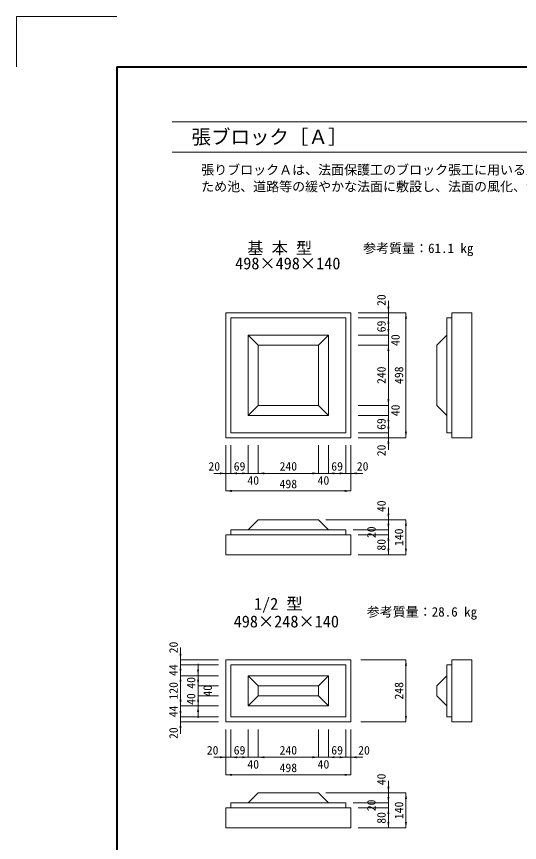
# Model space of a CAD drawing. Units: millimetres at full size, sheet at 1:20. Extents: x 0 to 4200, y 0 to 5940.
# Drawn here: x 0 to 2005, y 2648 to 5940 of the extents above; entities that cross this region are included whole.
import ezdxf
from ezdxf.enums import TextEntityAlignment as Align

# ---------------------------------------------------------------- set-up
doc = ezdxf.new("R2010")
doc.units = ezdxf.units.MM
doc.header["$LTSCALE"] = 20
for name, color, linetype, lineweight in [('Defpoints_3', 7, 'Continuous', 13), ('図枠', 7, 'Continuous', 5), ('寸法線', 7, 'Continuous', 13), ('本体', 7, 'Continuous', 13)]:
    doc.layers.add(name, color=color, linetype=linetype, lineweight=lineweight)
doc.layers.add('文字', color=7, linetype='Continuous')
doc.styles.add('ＭＳ ゴシック', font='')
doc.styles.get('ＭＳ ゴシック').set_extended_font_data('MS Gothic')

# ---------------------------------------------------------------- blocks, each defined once
blk = doc.blocks.new('filled_arrow')
at = {"color": 0, "linetype": 'Continuous', "lineweight": -2}
blk.add_solid([(7.5, 1.25), (0, 0), (7.5, -1.25)], dxfattribs=at)

msp = doc.modelspace()

# ---------------------------------------------------------------- linework, layer by layer
at = {"layer": 'Defpoints_3'}
for p, q in [((0, 5940), (0, 5740)), ((400, 5940), (0, 5940))]:
    msp.add_line(p, q, dxfattribs=at)
at = {"layer": '図枠', "lineweight": 40}
for q in [(4000, 5740), (400, 200)]:
    msp.add_line((400, 5740), q, dxfattribs=at)
at = {"layer": '図枠', "lineweight": 13}
for p, q in [((620, 5520), (3420, 5520)), ((620, 5400), (3420, 5400))]:
    msp.add_line(p, q, dxfattribs=at)
at = {"layer": '寸法線'}
for p, q in [((1482.67, 4691.21), (1482.67, 4807.21)), ((1362.78, 4759.21), (1482.67, 4759.21)), ((1362.78, 4759.21), (1552.67, 4759.21)), ((1552.67, 4261.21), (1552.67, 4759.21)), ((1362.78, 4739.21), (1482.67, 4739.21)), ((1362.78, 4739.21), (1482.67, 4739.21)), ((1482.67, 4670.21), (1482.67, 4739.21)), ((1482.67, 4582.21), (1482.67, 4718.21)), ((1362.78, 4670.21), (1482.67, 4670.21)), ((1362.78, 4670.21), (1482.67, 4670.21)), ((1362.78, 4630.21), (1482.67, 4630.21)), ((1362.78, 4630.21), (1482.67, 4630.21)), ((1482.67, 4390.21), (1482.67, 4630.21)), ((1482.67, 4302.21), (1482.67, 4438.21)), ((1362.78, 4390.21), (1482.67, 4390.21)), ((1362.78, 4390.21), (1482.67, 4390.21)), ((1362.78, 4350.21), (1482.67, 4350.21)), ((1362.78, 4350.21), (1482.67, 4350.21)), ((1482.67, 4281.21), (1482.67, 4350.21)), ((1482.67, 4213.21), (1482.67, 4329.21)), ((1362.78, 4281.21), (1482.67, 4281.21)), ((1362.78, 4281.21), (1482.67, 4281.21)), ((1362.78, 4261.21), (1482.67, 4261.21)), ((1362.78, 4261.21), (1552.67, 4261.21)), ((834.78, 4231.21), (834.78, 4049.12)), ((834.78, 4231.21), (834.78, 4119.12)), ((854.78, 4231.21), (854.78, 4119.12)), ((854.78, 4231.21), (854.78, 4119.12)), ((923.78, 4231.21), (923.78, 4119.12)), ((923.78, 4231.21), (923.78, 4119.12)), ((963.78, 4231.21), (963.78, 4119.12)), ((963.78, 4231.21), (963.78, 4119.12)), ((1203.78, 4231.21), (1203.78, 4119.12)), ((1203.78, 4231.21), (1203.78, 4119.12)), ((1243.78, 4231.21), (1243.78, 4119.12)), ((1243.78, 4231.21), (1243.78, 4119.12)), ((1312.78, 4231.21), (1312.78, 4119.12)), ((1312.78, 4231.21), (1312.78, 4119.12)), ((1332.78, 4231.21), (1332.78, 4119.12)), ((1332.78, 4231.21), (1332.78, 4049.12)), ((786.78, 4119.12), (902.78, 4119.12)), ((854.78, 4119.12), (923.78, 4119.12)), ((875.78, 4119.12), (1011.78, 4119.12)), ((963.78, 4119.12), (1203.78, 4119.12)), ((1155.78, 4119.12), (1291.78, 4119.12)), ((1243.78, 4119.12), (1312.78, 4119.12)), ((1264.78, 4119.12), (1380.78, 4119.12)), ((834.78, 4049.12), (1332.78, 4049.12)), ((1482.67, 3894.5), (1482.67, 3982.5)), ((1233.78, 3934.5), (1482.67, 3934.5)), ((1233.78, 3934.5), (1552.67, 3934.5)), ((1482.67, 3826.5), (1482.67, 3942.5)), ((1552.67, 3794.5), (1552.67, 3934.5)), ((1342.78, 3894.5), (1482.67, 3894.5)), ((1342.78, 3894.5), (1482.67, 3894.5)), ((1362.78, 3874.5), (1482.67, 3874.5)), ((1362.78, 3874.5), (1482.67, 3874.5)), ((1482.67, 3794.5), (1482.67, 3874.5)), ((1362.78, 3794.5), (1482.67, 3794.5)), ((1362.78, 3794.5), (1552.67, 3794.5)), ((653.85, 3424.5), (653.85, 3308.5)), ((804.78, 3376.5), (653.85, 3376.5)), ((723.85, 3360.5), (723.85, 3272.5)), ((1372.78, 3376.5), (1552.67, 3376.5)), ((1552.67, 3376.5), (1552.67, 3128.5)), ((804.78, 3356.5), (653.85, 3356.5)), ((653.85, 3356.5), (653.85, 3264.5)), ((804.78, 3356.5), (653.85, 3356.5)), ((804.78, 3312.5), (653.85, 3312.5)), ((653.85, 3312.5), (653.85, 3192.5)), ((804.78, 3312.5), (653.85, 3312.5)), ((723.85, 3320.5), (723.85, 3184.5)), ((804.78, 3312.5), (738.85, 3312.5)), ((804.78, 3272.5), (723.85, 3272.5)), ((804.78, 3272.5), (794.85, 3272.5)), ((653.85, 3240.5), (653.85, 3148.5)), ((723.85, 3232.5), (723.85, 3144.5)), ((804.78, 3232.5), (723.85, 3232.5)), ((804.78, 3232.5), (794.85, 3232.5)), ((653.85, 3196.5), (653.85, 3080.5)), ((804.78, 3192.5), (653.85, 3192.5)), ((804.78, 3192.5), (653.85, 3192.5)), ((804.78, 3192.5), (738.85, 3192.5)), ((804.78, 3148.5), (653.85, 3148.5)), ((804.78, 3148.5), (653.85, 3148.5)), ((804.78, 3128.5), (653.85, 3128.5)), ((1372.78, 3128.5), (1552.67, 3128.5)), ((834.78, 3098.5), (834.78, 2987.53)), ((834.78, 3098.5), (834.78, 2917.53)), ((854.78, 3098.5), (854.78, 2987.53)), ((854.78, 3098.5), (854.78, 2987.53)), ((923.78, 3098.5), (923.78, 2987.53)), ((923.78, 3098.5), (923.78, 2987.53)), ((963.78, 3098.5), (963.78, 2987.53)), ((963.78, 3098.5), (963.78, 2987.53)), ((1203.78, 3098.5), (1203.78, 2987.53)), ((1203.78, 3098.5), (1203.78, 2987.53)), ((1243.78, 3098.5), (1243.78, 2987.53)), ((1243.78, 3098.5), (1243.78, 2987.53)), ((1312.78, 3098.5), (1312.78, 2987.53)), ((1312.78, 3098.5), (1312.78, 2987.53)), ((1332.78, 3098.5), (1332.78, 2987.53)), ((1332.78, 3098.5), (1332.78, 2917.53)), ((786.78, 2987.53), (902.78, 2987.53)), ((854.78, 2987.53), (923.78, 2987.53)), ((875.78, 2987.53), (1011.78, 2987.53)), ((963.78, 2987.53), (1203.78, 2987.53)), ((1155.78, 2987.53), (1291.78, 2987.53)), ((1243.78, 2987.53), (1312.78, 2987.53)), ((1264.78, 2987.53), (1380.78, 2987.53)), ((834.78, 2917.53), (1332.78, 2917.53)), ((1482.67, 2805.81), (1482.67, 2893.81)), ((1233.78, 2845.81), (1482.67, 2845.81)), ((1233.78, 2845.81), (1552.67, 2845.81)), ((1482.67, 2737.81), (1482.67, 2853.81)), ((1552.67, 2705.81), (1552.67, 2845.81)), ((1342.78, 2805.81), (1482.67, 2805.81)), ((1342.78, 2805.81), (1482.67, 2805.81)), ((1362.78, 2785.81), (1482.67, 2785.81)), ((1362.78, 2785.81), (1482.67, 2785.81)), ((1482.67, 2705.81), (1482.67, 2785.81)), ((1362.78, 2705.81), (1482.67, 2705.81)), ((1362.78, 2705.81), (1552.67, 2705.81))]:
    msp.add_line(p, q, dxfattribs=at)
at = {"layer": '本体'}
for p, q in [((834.78, 4759.21), (1332.78, 4759.21)), ((834.78, 4261.21), (834.78, 4759.21)), ((1332.78, 4759.21), (1332.78, 4261.21)), ((1735.76, 4261.21), (1735.76, 4759.21)), ((1815.76, 4759.21), (1735.76, 4759.21)), ((1815.76, 4261.21), (1815.76, 4759.21)), ((854.78, 4739.21), (1312.78, 4739.21)), ((854.78, 4281.21), (854.78, 4739.21)), ((1312.78, 4739.21), (1312.78, 4281.21)), ((1715.76, 4281.21), (1715.76, 4739.21)), ((1735.76, 4739.21), (1715.76, 4739.21)), ((923.78, 4670.21), (1243.78, 4670.21)), ((923.78, 4350.21), (923.78, 4670.21)), ((963.78, 4630.21), (923.78, 4670.21)), ((1203.78, 4630.21), (1243.78, 4670.21)), ((1243.78, 4670.21), (1243.78, 4350.21)), ((1715.76, 4670.21), (1675.76, 4630.21)), ((963.78, 4630.21), (1203.78, 4630.21)), ((963.78, 4390.21), (963.78, 4630.21)), ((1203.78, 4630.21), (1203.78, 4390.21)), ((1675.76, 4630.21), (1675.76, 4390.21)), ((963.78, 4390.21), (923.78, 4350.21)), ((1203.78, 4390.21), (963.78, 4390.21)), ((1203.78, 4390.21), (1243.78, 4350.21)), ((1715.76, 4350.21), (1675.76, 4390.21)), ((1243.78, 4350.21), (923.78, 4350.21)), ((1312.78, 4281.21), (854.78, 4281.21)), ((1715.76, 4281.21), (1735.76, 4281.21)), ((1332.78, 4261.21), (834.78, 4261.21)), ((1735.76, 4261.21), (1815.76, 4261.21)), ((923.78, 3894.5), (963.78, 3934.5)), ((1203.78, 3934.5), (963.78, 3934.5)), ((1243.78, 3894.5), (1203.78, 3934.5)), ((854.78, 3894.5), (854.78, 3874.5)), ((854.78, 3894.5), (1312.78, 3894.5)), ((1312.78, 3874.5), (1312.78, 3894.5)), ((834.78, 3874.5), (834.78, 3794.5)), ((834.78, 3874.5), (1332.78, 3874.5)), ((1332.78, 3794.5), (1332.78, 3874.5)), ((834.78, 3794.5), (1332.78, 3794.5)), ((834.78, 3128.5), (834.78, 3376.5)), ((834.78, 3376.5), (1332.78, 3376.5)), ((1332.78, 3376.5), (1332.78, 3128.5)), ((1735.3, 3128.5), (1735.3, 3376.5)), ((1815.3, 3376.5), (1735.3, 3376.5)), ((1815.3, 3128.5), (1815.3, 3376.5)), ((854.78, 3148.5), (854.78, 3356.5)), ((854.78, 3356.5), (1312.78, 3356.5)), ((1312.78, 3356.5), (1312.78, 3148.5)), ((1715.3, 3148.5), (1715.3, 3356.5)), ((1735.3, 3356.5), (1715.3, 3356.5)), ((923.78, 3192.5), (923.78, 3312.5)), ((923.78, 3312.5), (1243.78, 3312.5)), ((963.78, 3272.5), (923.78, 3312.5)), ((1203.78, 3272.5), (1243.78, 3312.5)), ((1243.78, 3312.5), (1243.78, 3192.5)), ((1715.3, 3312.5), (1675.3, 3272.5)), ((963.78, 3232.5), (963.78, 3272.5)), ((963.78, 3272.5), (1203.78, 3272.5)), ((1203.78, 3272.5), (1203.78, 3232.5)), ((1675.3, 3272.5), (1675.3, 3232.5)), ((963.78, 3232.5), (923.78, 3192.5)), ((963.78, 3232.5), (1203.78, 3232.5)), ((1203.78, 3232.5), (1243.78, 3192.5)), ((1715.3, 3192.5), (1675.3, 3232.5)), ((923.78, 3192.5), (1243.78, 3192.5)), ((834.78, 3128.5), (1332.78, 3128.5)), ((854.78, 3148.5), (1312.78, 3148.5)), ((1715.3, 3148.5), (1735.3, 3148.5)), ((1735.3, 3128.5), (1815.3, 3128.5)), ((923.78, 2805.81), (963.78, 2845.81)), ((1203.78, 2845.81), (963.78, 2845.81)), ((1243.78, 2805.81), (1203.78, 2845.81)), ((854.78, 2805.81), (854.78, 2785.81)), ((854.78, 2805.81), (1312.78, 2805.81)), ((1312.78, 2785.81), (1312.78, 2805.81)), ((834.78, 2785.81), (834.78, 2705.81)), ((834.78, 2785.81), (1332.78, 2785.81)), ((1332.78, 2705.81), (1332.78, 2785.81)), ((834.78, 2705.81), (1332.78, 2705.81))]:
    msp.add_line(p, q, dxfattribs=at)

# ---------------------------------------------------------------- block references
at = {"layer": '寸法線', "xscale": 3.2, "yscale": 3.2}
for p, rotation in [((1482.67, 4759.21), 90), ((1552.67, 4759.21), 270), ((1482.67, 4739.21), 270), ((1482.67, 4739.21), 270), ((1482.67, 4670.21), 90), ((1482.67, 4670.21), 90), ((1482.67, 4630.21), 270), ((1482.67, 4630.21), 270), ((1482.67, 4390.21), 90), ((1482.67, 4390.21), 90), ((1482.67, 4350.21), 270), ((1482.67, 4350.21), 270), ((1482.67, 4281.21), 90), ((1482.67, 4281.21), 90), ((1552.67, 4261.21), 90), ((1482.67, 4261.21), 270), ((834.78, 4119.12), 180), ((923.78, 4119.12), 180), ((923.78, 4119.12), 180), ((1203.78, 4119.12), 180), ((1203.78, 4119.12), 180), ((1312.78, 4119.12), 180), ((1312.78, 4119.12), 180), ((1332.78, 4049.12), 180), ((1482.67, 3934.5), 90), ((1482.67, 3894.5), 90), ((1482.67, 3894.5), 90), ((1552.67, 3934.5), 270), ((1482.67, 3874.5), 270), ((1482.67, 3874.5), 270), ((1482.67, 3794.5), 90), ((1552.67, 3794.5), 90), ((653.85, 3376.5), 90), ((1552.67, 3376.5), 270), ((653.85, 3356.5), 270), ((653.85, 3356.5), 270), ((723.85, 3312.5), 90), ((653.85, 3312.5), 270), ((653.85, 3312.5), 270), ((723.85, 3272.5), 90), ((723.85, 3272.5), 90), ((723.85, 3232.5), 270), ((723.85, 3232.5), 270), ((653.85, 3192.5), 90), ((653.85, 3192.5), 90), ((653.85, 3148.5), 90), ((653.85, 3148.5), 90), ((723.85, 3192.5), 270), ((653.85, 3128.5), 270), ((1552.67, 3128.5), 90), ((834.78, 2987.53), 180), ((923.78, 2987.53), 180), ((923.78, 2987.53), 180), ((1203.78, 2987.53), 180), ((1203.78, 2987.53), 180), ((1312.78, 2987.53), 180), ((1312.78, 2987.53), 180), ((1332.78, 2917.53), 180), ((1482.67, 2845.81), 90), ((1552.67, 2845.81), 270), ((1482.67, 2805.81), 90), ((1482.67, 2805.81), 90), ((1482.67, 2785.81), 270), ((1482.67, 2785.81), 270), ((1482.67, 2705.81), 90), ((1552.67, 2705.81), 90)]:
    msp.add_blockref('filled_arrow', p, dxfattribs=dict(at, rotation=rotation))
for p in [(854.78, 4119.12), (854.78, 4119.12), (963.78, 4119.12), (963.78, 4119.12), (1243.78, 4119.12), (1243.78, 4119.12), (1332.78, 4119.12), (834.78, 4049.12), (854.78, 2987.53), (854.78, 2987.53), (963.78, 2987.53), (963.78, 2987.53), (1243.78, 2987.53), (1243.78, 2987.53), (1332.78, 2987.53), (834.78, 2917.53)]:
    msp.add_blockref('filled_arrow', p, dxfattribs=at)

# ---------------------------------------------------------------- texts
at = {"layer": '図枠', "style": 'ＭＳ ゴシック'}
msp.add_text('\u3000張ブロック［Ａ］', height=56.96, dxfattribs=at).set_placement((620, 5460), align=Align.MIDDLE_LEFT)
at = {"layer": '寸法線', "style": 'ＭＳ ゴシック'}
for s, p in [('20', (1454.67, 4809.54)), ('69', (1454.67, 4704.71)), ('40', (1510.67, 4650.21)), ('240', (1454.67, 4510.21)), ('498', (1524.67, 4510.21)), ('40', (1510.67, 4370.21)), ('69', (1454.67, 4315.71)), ('20', (1454.67, 4210.55)), ('40', (1454.67, 3988.01)), ('20', (1414.67, 3884.5)), ('140', (1524.67, 3864.5)), ('80', (1454.67, 3834.5)), ('20', (625.85, 3425.03)), ('44', (625.85, 3334.5)), ('40', (695.85, 3284.09)), ('120', (625.85, 3252.5)), ('40', (761.85, 3252.5)), ('248', (1524.67, 3252.5)), ('40', (695.85, 3219.59)), ('44', (625.85, 3170.5)), ('20', (625.85, 3083.64)), ('40', (1454.67, 2899.33)), ('20', (1414.67, 2795.81)), ('140', (1524.67, 2775.81)), ('80', (1454.67, 2745.81))]:
    msp.add_text(s, height=34.18, rotation=90, dxfattribs=at).set_placement(p, align=Align.MIDDLE_CENTER)
for s, p in [('20', (788.47, 4147.12)), ('69', (889.28, 4147.12)), ('240', (1083.78, 4147.12)), ('69', (1278.28, 4147.12)), ('20', (1380.09, 4147.12)), ('40', (943.78, 4091.12)), ('498', (1083.78, 4077.12)), ('40', (1223.78, 4091.12)), ('20', (781.92, 3015.53)), ('69', (889.28, 3015.53)), ('240', (1083.78, 3015.53)), ('69', (1278.28, 3015.53)), ('20', (1385.62, 3015.53)), ('40', (943.78, 2959.53)), ('40', (1223.78, 2959.53)), ('498', (1083.78, 2945.53))]:
    msp.add_text(s, height=34.18, dxfattribs=at).set_placement(p, align=Align.MIDDLE_CENTER)
at = {"layer": '文字', "style": 'ＭＳ ゴシック'}
for s, p in [('張りブロックＡは、法面保護工のブロック張工に用いる土木用のコンクリートブロックで、主に河川、', (736.25, 5348.07)), ('ため池、道路等の緩やかな法面に敷設し、法面の風化、浸食、崩壊を防止する為に用いられます。 ', (736.25, 5281.41))]:
    msp.add_text(s, height=37.98, dxfattribs=at).set_placement(p, align=Align.TOP_LEFT)
msp.add_text('\u3000基 本 型\u3000', height=47.47, dxfattribs=at).set_placement((1049.51, 5016.8), align=Align.MIDDLE_CENTER)
for s, height, p in [('参考質量：61.1 kg', 37.98, (1601.75, 5035.25)), ('498×498×140', 47.47, (1081.51, 4979.74)), ('\u3000\u30001/2 型\u3000\u3000', 47.47, (1043.74, 3622.92)), ('参考質量：28.6 kg', 37.98, (1616.46, 3586.18)), ('498×248×140', 47.47, (1075.73, 3552.5))]:
    msp.add_text(s, height=height, dxfattribs=at).set_placement(p, align=Align.TOP_CENTER)

doc.saveas('drawing.dxf')
